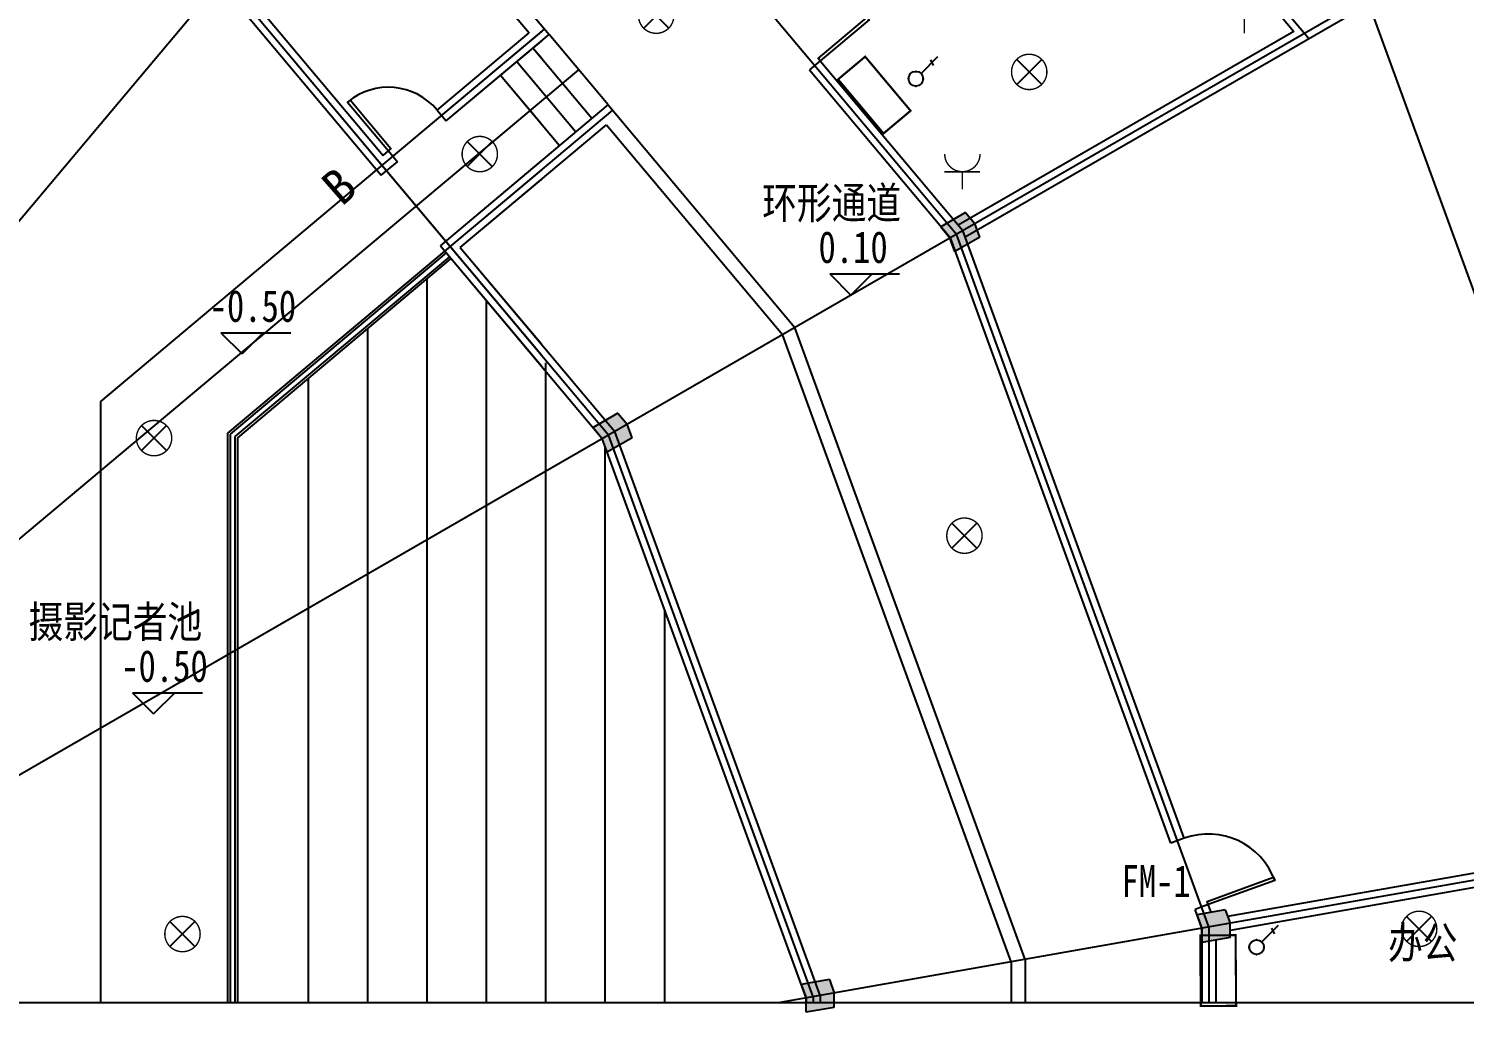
# Model space of a CAD drawing. Extents: x 23618587 to 48466785, y 42305484 to 86624613.
# Drawn here: x 24308378 to 24328690, y 43308821 to 43323030 of the extents above; entities that cross this region are included whole.
import ezdxf

# ---------------------------------------------------------------- set-up
doc = ezdxf.new("R2010")
doc.units = 0
doc.header["$MEASUREMENT"] = 0
doc.layers.get('0').update_dxf_attribs({"linetype": 'CONTINUOUS'})
for name, color, linetype in [('AC-W', 7, 'CONTINUOUS'), ('设备-插座', 3, 'CONTINUOUS'), ('设备-照明', 3, 'CONTINUOUS'), ('设备-箱柜', 3, 'CONTINUOUS')]:
    doc.layers.add(name, color=color, linetype=linetype)
doc.styles.add('IDQSTYLE', font='simplex.shx', dxfattribs={"width": 0.7, "bigfont": 'hzfs1.shx'})
doc.styles.add('Q1', font='SimSun.ttf', dxfattribs={"width": 0.8, "height": 450})

# ---------------------------------------------------------------- blocks, each defined once
blk = doc.blocks.new('HC000426')
at = {"color": 0, "linetype": 'Continuous', "const_width": 0.3}
blk.add_lwpolyline([(5, 2.5), (-5, 2.5), (-5, -2.5), (5, -2.5)], close=True, dxfattribs=at)
at = {"color": 0, "style": 'IDQSTYLE', "width": 0.7}
blk.add_attdef('PSFHATT', (7, -2.5), '', height=2.5, dxfattribs=at)
blk = doc.blocks.new('HC001494')
at = {"color": 0, "linetype": 'Continuous'}
for p, q in [((-1.77, 1.77), (1.77, -1.77)), ((1.77, 1.77), (-1.77, -1.77))]:
    blk.add_line(p, q, dxfattribs=at)
at = {"color": 0, "linetype": 'Continuous', "const_width": 0.2}
blk.add_lwpolyline([(1.77, -1.77, 0.198912), (2.5, 0, 0.198912), (1.77, 1.77, 0.198912), (0, 2.5, 0.198912), (-1.77, 1.77, 0.198912), (-2.5, 0, 0.198912), (-1.77, -1.77, 0.198912), (0, -2.5, 0.198912)], format="xyb", close=True, dxfattribs=at)
at = {"color": 0, "style": 'IDQSTYLE', "width": 0.7}
blk.add_attdef('PSFHATT', (4.5, -2.5), '', height=2.5, dxfattribs=at)
blk = doc.blocks.new('HC002297100793')
at = {"color": 0}
for p, q in [((0.74, 1.78), (3.12, 4.17)), ((2.09, 3.72), (2.47, 2.92))]:
    blk.add_line(p, q, dxfattribs=at)
blk.add_circle((0, 1.04), 1.04, dxfattribs=at)
for p in [(0, 2.08), (-1.04, 1.04), (0, 0), (1.04, 1.04)]:
    blk.add_point(p, dxfattribs=at)
at = {"color": 0, "width": 0.7}
blk.add_attdef('PSFHATT', (3.15, 0), '', height=0.025, dxfattribs=at)
blk = doc.blocks.new('HC000133')
at = {"color": 0, "linetype": 'Continuous', "const_width": 0.2}
blk.add_lwpolyline([(-2.5, 5, 0.198912), (-1.77, 3.23, 0.198912), (0, 2.5, 0.198912), (1.77, 3.23, 0.198912), (2.5, 5)], format="xyb", dxfattribs=at)
for points in [[(-2.55, 2.48), (2.48, 2.48)], [(0, 2.5), (0, 0)]]:
    blk.add_lwpolyline(points, dxfattribs=at)
at = {"color": 0, "style": 'IDQSTYLE', "width": 0.7}
blk.add_attdef('PSFHATT', (4.5, 0), '', height=2.5, dxfattribs=at)

msp = doc.modelspace()

# ---------------------------------------------------------------- linework, layer by layer
at = {"layer": 'AC-W', "color": 7, "ltscale": 300}
for p, q in [((24327829.91289, 43343650.12975), (24298958.8155, 43309242.89571)), ((24318451.93246, 43332473.88788), (24326496.39504, 43322886.8707)), ((24315631.94022, 43329113.15199), (24298958.8155, 43309242.89571)), ((24336786.17593, 43328943.14853), (24302664.33713, 43309242.89571)), ((24314796.79205, 43328117.86116), (24321506.56732, 43320121.46238)), ((24311141.65164, 43323761.83445), (24315631.94022, 43318410.5169)), ((24311141.65164, 43323761.83445), (24316582.00997, 43317278.26787)), ((24331676.76417, 43311476.18523), (24327310.50991, 43323472.3702)), ((24313303.13565, 43321030.30573), (24315677.87343, 43323022.94732)), ((24313303.13565, 43321030.30573), (24315631.94022, 43322984.40478)), ((24300422.24029, 43309242.89571), (24316159.96413, 43322448.41399)), ((24300422.24029, 43309242.89571), (24315631.94022, 43322005.34932)), ((24314267.31707, 43319881.23907), (24316642.05484, 43321873.88066)), ((24314267.31707, 43319881.23907), (24315631.94022, 43321026.29385)), ((24325076.76417, 43310312.42716), (24321506.56732, 43320121.46238)), ((24311196.76417, 43317304.7377), (24314343.92194, 43319945.51731)), ((24311196.76417, 43317304.7377), (24314343.92194, 43319945.51731)), ((24319476.76417, 43309324.99606), (24316582.00997, 43317278.26787)), ((24315631.94022, 43316729.74484), (24302664.33713, 43309242.89571)), ((24348656.38283, 43314470.15012), (24319011.14993, 43309242.89571)), ((24325076.76417, 43310312.42716), (24325076.76417, 43309242.89571)), ((24319476.76417, 43309324.99606), (24319476.76417, 43309242.89571))]:
    msp.add_line(p, q, dxfattribs=at)
at = {"layer": 'AC-W', "color": 7, "ltscale": 5000}
for p, q in [((24322429.20288, 43327578.38918), (24326277.91578, 43322991.67176)), ((24313099.76257, 43326095.42019), (24315742.15219, 43322946.34288)), ((24313099.76257, 43326095.42019), (24315742.15219, 43322946.34287)), ((24312969.22185, 43325939.84781), (24315460.38578, 43322970.99424)), ((24312969.22185, 43325939.84781), (24315460.38578, 43322970.99424)), ((24312969.22185, 43325939.8478), (24315460.38578, 43322970.99424)), ((24312969.22185, 43325939.8478), (24315460.38578, 43322970.99424)), ((24311206.922, 43323839.62064), (24313392.06578, 43321235.4677)), ((24311206.922, 43323839.62064), (24313392.06578, 43321235.4677)), ((24311206.922, 43323839.62064), (24313392.06578, 43321235.4677)), ((24311206.922, 43323839.62064), (24313392.06578, 43321235.4677)), ((24311076.38128, 43323684.04826), (24313367.41441, 43320953.70129)), ((24311076.38128, 43323684.04826), (24313367.41441, 43320953.70128)), ((24311076.38128, 43323684.04826), (24313367.41441, 43320953.70129)), ((24311076.38128, 43323684.04826), (24313367.41441, 43320953.70128)), ((24327345.23955, 43323376.95131), (24321629.23548, 43320076.81482)), ((24314158.11022, 43321878.25531), (24315460.38578, 43322970.99424)), ((24314158.11022, 43321878.2553), (24315460.38578, 43322970.99424)), ((24314158.11022, 43321878.25531), (24315460.38578, 43322970.99424)), ((24314158.11022, 43321878.2553), (24315460.38578, 43322970.99424)), ((24314286.66774, 43321725.04642), (24315742.15219, 43322946.34288)), ((24314286.66774, 43321725.04642), (24315742.15219, 43322946.34287)), ((24326277.91578, 43322991.67176), (24321529.23548, 43320250.0199)), ((24314286.66774, 43321725.04642), (24315631.94022, 43322853.86405)), ((24314286.66774, 43321725.04642), (24315631.94022, 43322853.86405)), ((24319578.13811, 43322575.2472), (24319424.92922, 43322446.68968)), ((24319578.13811, 43322575.2472), (24321594.50584, 43320172.23371)), ((24319424.92922, 43322446.68968), (24321418.62879, 43320070.69105)), ((24314158.11022, 43321878.25531), (24314286.66774, 43321725.04642)), ((24314158.11022, 43321878.25531), (24314286.66774, 43321725.04642)), ((24314158.11022, 43321878.2553), (24314286.66774, 43321725.04642)), ((24314158.11022, 43321878.2553), (24314286.66774, 43321725.04642)), ((24314203.03831, 43319957.84351), (24316577.77608, 43321950.4851)), ((24316577.77608, 43321950.4851), (24319220.16569, 43318801.40779)), ((24314484.80472, 43319933.19214), (24316553.12471, 43321668.71869)), ((24316553.12471, 43321668.71869), (24319044.28864, 43318699.86513)), ((24313392.06578, 43321235.4677), (24313468.67022, 43321299.74646)), ((24313392.06578, 43321235.4677), (24313468.67022, 43321299.74646)), ((24313392.06578, 43321235.4677), (24313468.67022, 43321299.74646)), ((24313392.06578, 43321235.4677), (24313468.67022, 43321299.74646)), ((24313468.67022, 43321299.74646), (24313597.22775, 43321146.53757)), ((24313468.67022, 43321299.74646), (24313597.22775, 43321146.53757)), ((24313468.67022, 43321299.74646), (24313597.22775, 43321146.53757)), ((24313468.67022, 43321299.74646), (24313597.22775, 43321146.53757)), ((24313367.41441, 43320953.70129), (24313597.22775, 43321146.53757)), ((24313367.41441, 43320953.70128), (24313597.22775, 43321146.53757)), ((24313367.41441, 43320953.70129), (24313597.22775, 43321146.53757)), ((24313367.41441, 43320953.70128), (24313597.22775, 43321146.53757)), ((24314203.03831, 43319957.84351), (24315631.94022, 43321156.83458)), ((24314484.80472, 43319933.19214), (24315631.94022, 43320895.75312)), ((24324538.16872, 43311499.82555), (24321418.62879, 43320070.69105)), ((24324726.10724, 43311568.22958), (24321594.50584, 43320172.23371)), ((24314203.03831, 43319957.84351), (24315631.94022, 43318254.94452)), ((24314203.03831, 43319957.84351), (24316494.07144, 43317227.49654)), ((24314484.80472, 43319933.19214), (24315631.94022, 43318566.08929)), ((24314484.80472, 43319933.19214), (24316669.94849, 43317329.0392)), ((24322276.76417, 43309818.71161), (24319044.28864, 43318699.86513)), ((24322476.76417, 43309853.97701), (24319220.16569, 43318801.40779)), ((24319376.76417, 43309307.36336), (24316494.07144, 43317227.49654)), ((24319576.76417, 43309342.62876), (24316669.94849, 43317329.0392)), ((24324726.10724, 43311568.22958), (24324538.16872, 43311499.82555)), ((24331659.39935, 43311574.666), (24325342.03509, 43310460.74424)), ((24329676.76417, 43311021.98861), (24325376.76473, 43310263.78269)), ((24325068.12739, 43310628.53696), (24324880.18886, 43310560.13293)), ((24324976.76417, 43310294.79446), (24324880.18886, 43310560.13293)), ((24325107.3049, 43310520.89763), (24325068.12739, 43310628.53696)), ((24324976.76417, 43310294.79446), (24324976.76417, 43309242.89571)), ((24325176.76417, 43310126.97453), (24325176.76417, 43309242.89571)), ((24322276.76417, 43309818.71161), (24322276.76417, 43309242.89571)), ((24322476.76417, 43309853.97701), (24322476.76417, 43309242.89571)), ((24319376.76417, 43309307.36336), (24319376.76417, 43309242.89571)), ((24319576.76417, 43309342.62876), (24319576.76417, 43309242.89571))]:
    msp.add_line(p, q, dxfattribs=at)
at = {"layer": 'AC-W', "color": 7, "ltscale": 1500}
for q in [(24315677.87343, 43323022.94732), (24315631.94022, 43322984.40478)]:
    msp.add_line((24313303.13565, 43321030.30573), q, dxfattribs=at)
at = {"layer": 'AC-W', "color": 7}
for p, q in [((24316577.77608, 43321950.4851), (24315742.15219, 43322946.34288)), ((24316577.77608, 43321950.4851), (24315742.15219, 43322946.34287)), ((24315631.94022, 43322610.97124), (24315512.33885, 43322753.50659)), ((24315631.94022, 43322610.97124), (24315512.33885, 43322753.50659)), ((24316347.96275, 43321757.64882), (24315512.33885, 43322753.50659)), ((24316347.96275, 43321757.64882), (24315512.33885, 43322753.50659)), ((24315631.94022, 43322144.25409), (24315282.52552, 43322560.67031)), ((24315631.94022, 43322144.25409), (24315282.52552, 43322560.67031)), ((24316118.14941, 43321564.81253), (24315282.52552, 43322560.67031)), ((24316118.14941, 43321564.81253), (24315282.52552, 43322560.67031)), ((24315631.94022, 43321677.53694), (24315052.71219, 43322367.83403)), ((24315631.94022, 43321677.53694), (24315052.71219, 43322367.83403)), ((24315888.33608, 43321371.97625), (24315052.71219, 43322367.83403)), ((24315888.33608, 43321371.97625), (24315052.71219, 43322367.83403)), ((24309396.76417, 43317752.47086), (24313303.13565, 43321030.30573)), ((24309396.76417, 43317752.47086), (24313303.13565, 43321030.30573)), ((24321634.49859, 43320426.26357), (24321765.03932, 43320270.69118)), ((24321834.49859, 43320079.8534), (24321765.03932, 43320270.69118)), ((24321282.74449, 43320223.17824), (24321413.28522, 43320067.60586)), ((24321482.74449, 43319876.76808), (24321413.28522, 43320067.60586)), ((24311196.76417, 43317304.73926), (24314267.31707, 43319881.23907)), ((24311196.76417, 43317304.73926), (24314267.31707, 43319881.23907)), ((24311231.76417, 43317288.41849), (24314289.81463, 43319854.42751)), ((24311231.76417, 43317288.41849), (24314289.81463, 43319854.42751)), ((24311301.76417, 43317255.77696), (24314334.80977, 43319800.8044)), ((24311301.76417, 43317255.77696), (24314334.80977, 43319800.8044)), ((24311336.76417, 43317239.45619), (24314357.30733, 43319773.99284)), ((24311336.76417, 43317239.45619), (24314357.30733, 43319773.99284)), ((24314016.76417, 43309242.89571), (24314016.76417, 43319488.2432)), ((24314016.76417, 43309242.89571), (24314016.76417, 43319488.2432)), ((24319711.45856, 43319558.26093), (24320700.21841, 43319558.26093)), ((24319711.45856, 43319558.26093), (24320011.45856, 43319258.26093)), ((24320311.45856, 43319558.26093), (24320011.45856, 43319258.26093)), ((24314856.76417, 43309242.89571), (24314856.76417, 43319178.76336)), ((24314856.76417, 43309242.89571), (24314856.76417, 43319178.76336)), ((24311096.76344, 43318724.77384), (24312085.5233, 43318724.77384)), ((24311096.76344, 43318724.77384), (24311396.76344, 43318424.77384)), ((24311096.76344, 43318724.77384), (24312085.5233, 43318724.77384)), ((24311096.76344, 43318724.77384), (24311396.76344, 43318424.77384)), ((24311696.76344, 43318724.77384), (24311396.76344, 43318424.77384)), ((24311696.76344, 43318724.77384), (24311396.76344, 43318424.77384)), ((24313176.76417, 43309242.89571), (24313176.76417, 43318783.39951)), ((24313176.76417, 43309242.89571), (24313176.76417, 43318783.39951)), ((24315696.76417, 43309242.89571), (24315696.76417, 43318297.00622)), ((24312336.76417, 43309242.89571), (24312336.76417, 43318078.55582)), ((24312336.76417, 43309242.89571), (24312336.76417, 43318078.55582)), ((24315696.76417, 43309242.89571), (24315696.76417, 43318177.69035)), ((24309396.76417, 43309242.89571), (24309396.76417, 43317752.47086)), ((24309396.76417, 43309242.89571), (24309396.76417, 43317752.47086)), ((24316715.28517, 43317586.15438), (24316845.8259, 43317430.58199)), ((24316915.28517, 43317239.74421), (24316845.8259, 43317430.58199)), ((24311196.76417, 43309242.89571), (24311196.76417, 43317304.73926)), ((24311196.76417, 43309242.89571), (24311196.76417, 43317304.73926)), ((24311231.76417, 43309242.89571), (24311231.76417, 43317288.41849)), ((24311231.76417, 43309242.89571), (24311231.76417, 43317288.41849)), ((24311301.76417, 43309242.89571), (24311301.76417, 43317255.77696)), ((24311301.76417, 43309242.89571), (24311301.76417, 43317255.77696)), ((24311336.76417, 43309242.89571), (24311336.76417, 43317239.45619)), ((24311336.76417, 43309242.89571), (24311336.76417, 43317239.45619)), ((24316363.53108, 43317383.06905), (24316494.07181, 43317227.49667)), ((24316563.53108, 43317036.65889), (24316494.07181, 43317227.49667)), ((24316536.76417, 43309242.89571), (24316536.76417, 43317110.19924)), ((24317376.76417, 43309242.89571), (24317376.76417, 43314802.3182)), ((24309846.16493, 43313628.30323), (24310834.92479, 43313628.30323)), ((24309846.16493, 43313628.30323), (24310146.16493, 43313328.30323)), ((24309846.16493, 43313628.30323), (24310834.92479, 43313628.30323)), ((24309846.16493, 43313628.30323), (24310146.16493, 43313328.30323)), ((24310446.16493, 43313628.30323), (24310146.16493, 43313328.30323)), ((24310446.16493, 43313628.30323), (24310146.16493, 43313328.30323)), ((24325307.30545, 43310556.16313), (24325376.76473, 43310365.32535)), ((24324907.30545, 43310485.63233), (24324976.76473, 43310294.79456)), ((24325376.76473, 43310162.24003), (24325376.76473, 43310365.32535)), ((24324976.76473, 43310091.70923), (24324976.76473, 43310294.79456)), ((24319307.30545, 43309498.20124), (24319376.76473, 43309307.36346)), ((24319707.30545, 43309568.73203), (24319776.76473, 43309377.89426)), ((24319376.76473, 43309104.27814), (24319376.76473, 43309307.36346)), ((24319776.76473, 43309174.80893), (24319776.76473, 43309377.89426))]:
    msp.add_line(p, q, dxfattribs=at)
at = {"layer": 'AC-W', "color": 7, "ltscale": 1000}
for p, q in [((24321634.49859, 43320426.26357), (24321282.74449, 43320223.17824)), ((24321834.49859, 43320079.8534), (24321482.74449, 43319876.76808)), ((24316715.28517, 43317586.15438), (24316363.53108, 43317383.06905)), ((24316915.28517, 43317239.74421), (24316563.53108, 43317036.65889)), ((24325307.30545, 43310556.16313), (24324907.30545, 43310485.63233)), ((24325376.76473, 43310162.24003), (24324976.76473, 43310091.70923)), ((24319707.30545, 43309568.73203), (24319307.30545, 43309498.20124)), ((24319776.76473, 43309174.80893), (24319376.76473, 43309104.27814))]:
    msp.add_line(p, q, dxfattribs=at)
at = {"layer": 'AC-W'}
msp.add_line((24242096.6362, 43309242.89571), (24353776.32193, 43309242.89571), dxfattribs=at)
at = {"layer": 'AC-W', "color": 7}
for points in [[(24319578.13811, 43322575.2472), (24319549.21267, 43322609.7192), (24320238.65267, 43323188.22805), (24320267.57811, 43323153.75605)], [(24313468.67022, 43321299.74646), (24313503.14222, 43321328.6719), (24312924.63337, 43322018.1119), (24312890.16137, 43321989.18646)], [(24313468.67022, 43321299.74646), (24313503.14222, 43321328.6719), (24312924.63337, 43322018.1119), (24312890.16137, 43321989.18645)], [(24313468.67022, 43321299.74646), (24313503.14222, 43321328.6719), (24312924.63337, 43322018.1119), (24312890.16137, 43321989.18646)], [(24313468.67022, 43321299.74646), (24313503.14222, 43321328.6719), (24312924.63337, 43322018.1119), (24312890.16137, 43321989.18645)], [(24325068.12739, 43310628.53696), (24325051.02638, 43310675.52159), (24325990.719, 43311017.54173), (24326007.82001, 43310970.5571)]]:
    msp.add_lwpolyline(points, close=True, dxfattribs=at)
for centre, radius, start, end in [((24148759.7883, 42835660.74182), 530172.67138, 79.4743453433, 79.4743453433), ((24148766.30591, 42835659.45113), 530172.67138, 78.1227654299, 78.1227654299), ((24148779.34207, 42835656.52904), 530172.67138, 76.2090487924, 76.2090487924), ((24313468.67022, 43321299.74646), 900, 40.000000005, 130.000000003), ((24313468.67022, 43321299.74646), 900, 40.000000003, 130.000000001), ((24313468.67022, 43321299.74646), 900, 40.000000005, 130.000000003), ((24313468.67022, 43321299.74646), 900, 40.000000003, 130.000000001), ((24325068.12739, 43310628.53696), 1000, 20.000000004, 109.999999998)]:
    msp.add_arc(centre, radius, start, end, dxfattribs=at)
for points in [[(24321765.03932, 43320270.69118), (24321634.49859, 43320426.26357), (24321413.28522, 43320067.60586), (24321282.74449, 43320223.17824)], [(24321834.49859, 43320079.8534), (24321765.03932, 43320270.69118), (24321482.74449, 43319876.76808), (24321413.28522, 43320067.60586)], [(24316845.8259, 43317430.58199), (24316715.28517, 43317586.15438), (24316494.07181, 43317227.49667), (24316363.53108, 43317383.06905)], [(24316915.28517, 43317239.74421), (24316845.8259, 43317430.58199), (24316563.53108, 43317036.65889), (24316494.07181, 43317227.49667)], [(24325376.76473, 43310365.32535), (24325307.30545, 43310556.16313), (24324976.76473, 43310294.79456), (24324907.30545, 43310485.63233)], [(24325376.76473, 43310162.24003), (24325376.76473, 43310365.32535), (24324976.76473, 43310091.70923), (24324976.76473, 43310294.79456)], [(24319776.76473, 43309377.89426), (24319707.30545, 43309568.73203), (24319376.76473, 43309307.36346), (24319307.30545, 43309498.20124)], [(24319776.76473, 43309174.80893), (24319776.76473, 43309377.89426), (24319376.76473, 43309104.27814), (24319376.76473, 43309307.36346)]]:
    msp.add_solid(points, dxfattribs=at)

# ---------------------------------------------------------------- block references
at = {"layer": '设备-插座', "xscale": 100, "yscale": 100, "zscale": 100}
for p in [(24325578.80969, 43322961.61788), (24321588.45072, 43320755.3927)]:
    msp.add_blockref('HC000133', p, dxfattribs=at)
at = {"layer": '设备-照明', "color": 3, "xscale": 100, "yscale": 100, "zscale": 100}
for p in [(24317256.51746, 43323213.92544), (24322534.07395, 43322417.91507), (24314760.56875, 43321254.62349), (24310151.90207, 43317233.63914), (24321617.73894, 43315852.43102), (24328051.43268, 43310285.8838), (24310554.00051, 43310212.38186)]:
    msp.add_blockref('HC001494', p, dxfattribs=at)
at = {"layer": '设备-照明', "xscale": 100, "yscale": 100, "zscale": 100}
for p in [(24320929.96621, 43322217.16036), (24325751.07895, 43309923.03769)]:
    msp.add_blockref('HC002297100793', p, dxfattribs=at)
at = {"layer": '设备-箱柜', "color": 142, "xscale": 99.99999999999993, "yscale": 100, "zscale": 100}
for p, rotation in [((24320343.05796, 43322090.08837, 0.00024), 310.0000000028318), ((24325208.0343, 43309694.56265, 0.00013), 270.4403320339898)]:
    msp.add_blockref('HC000426', p, dxfattribs=dict(at, rotation=rotation))

# ---------------------------------------------------------------- texts
at = {"layer": 'AC-W', "color": 7, "style": 'Q1'}
msp.add_text('B', height=500, rotation=41.175290099, dxfattribs=at).set_placement((24312804.83826, 43320502.08418))
at = {"layer": 'AC-W', "color": 7, "style": 'Q1', "width": 0.8}
for s, p in [('环形通道', (24318757.21303, 43320338.54671)), ('0.10', (24319552.89332, 43319712.96433)), ('-0.50', (24310938.1982, 43318879.47723)), ('-0.50', (24310938.1982, 43318879.47723)), ('摄影记者池', (24308377.34429, 43314408.58901)), ('摄影记者池', (24308377.34429, 43314408.58901)), ('-0.50', (24309687.59969, 43313783.00662)), ('-0.50', (24309687.59969, 43313783.00662)), ('FM-1', (24323839.05302, 43310738.18553)), ('办公', (24327610.54881, 43309865.78057))]:
    msp.add_text(s, height=450, dxfattribs=at).set_placement(p)

doc.saveas('drawing.dxf')
